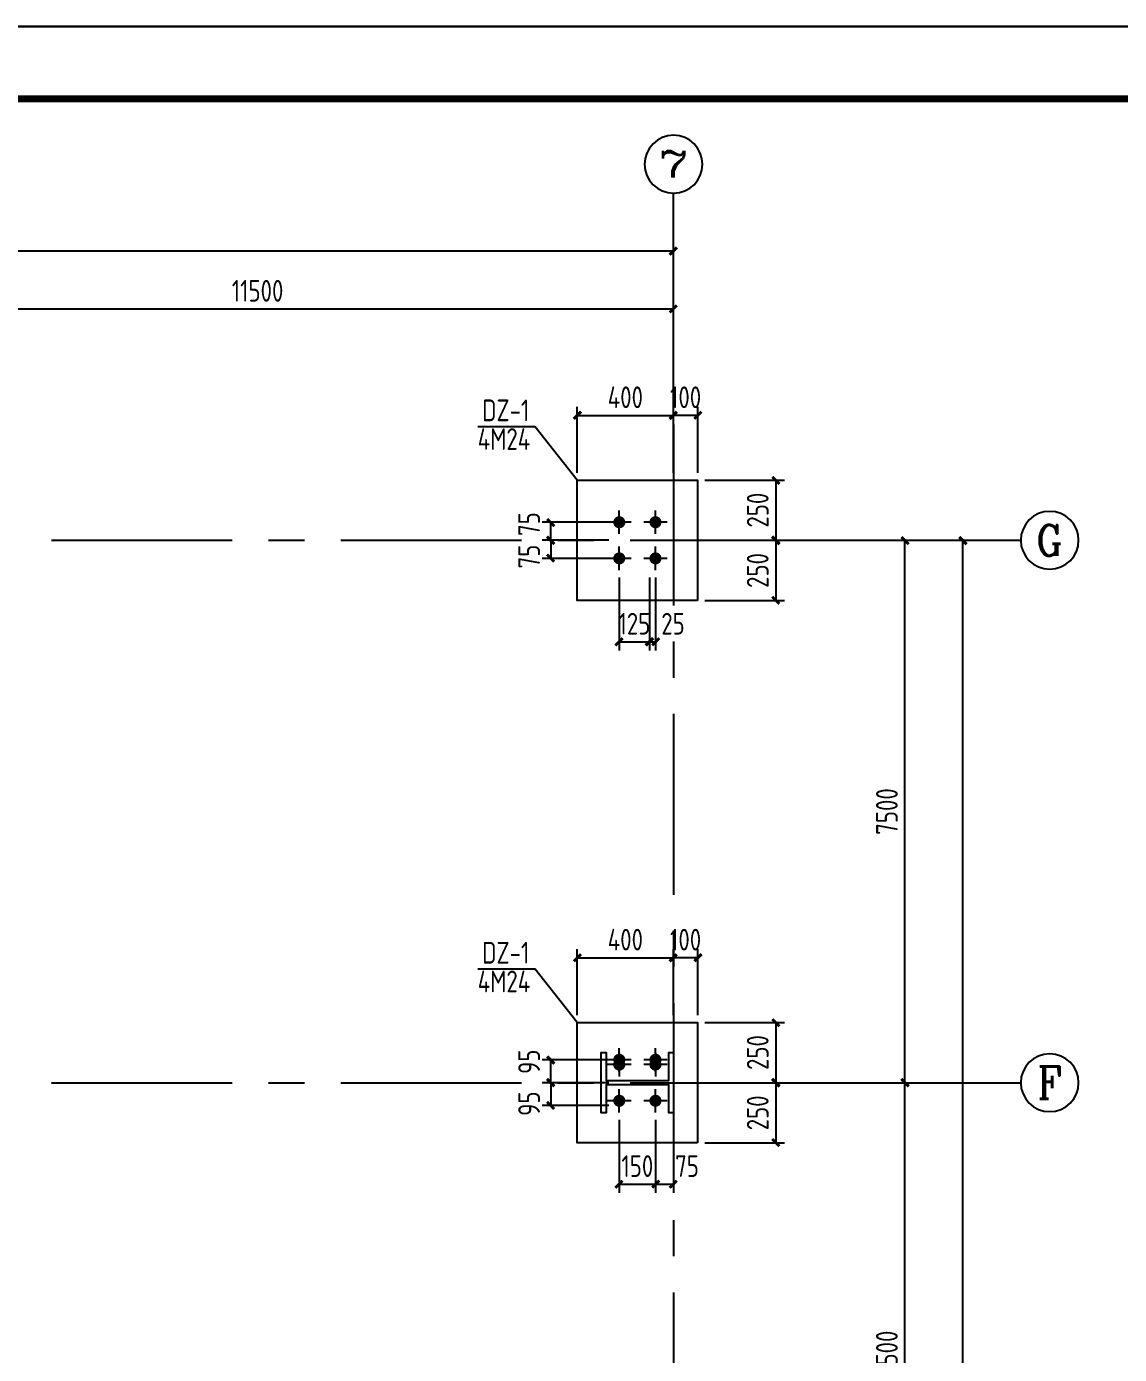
# Model space of a CAD drawing. Header units: millimetres. Extents: x 866309 to 879639, y 39442 to 44891.
# Drawn here: x 868929.8 to 869080.9, y 39857.3 to 40040.9 of the extents above; entities that cross this region are included whole.
import ezdxf
from ezdxf.enums import TextEntityAlignment as Align

# ---------------------------------------------------------------- set-up
doc = ezdxf.new("R2010")
doc.units = ezdxf.units.MM
doc.header["$LTSCALE"] = 1000
doc.header["$MEASUREMENT"] = 0
doc.linetypes.add('CENTER', pattern=[2, 1.25, -0.25, 0.25, -0.25])
doc.linetypes.add('DOTE', pattern=[2.42, 2, -0.2, 0.02, -0.2])
for name, color, linetype in [('AXIS', 3, 'Continuous'), ('AXIS_TEXT', 7, 'Continuous'), ('DIM', 7, 'Continuous'), ('DOTE', 1, 'DOTE'), ('M_Prof', 2, 'Continuous'), ('柱集中标注', 2, 'Continuous'), ('标注', 7, 'Continuous'), ('檩条', 34, 'Continuous')]:
    doc.layers.add(name, color=color, linetype=linetype)
doc.styles.add('_TCH_AXIS', font='COMPLEX', dxfattribs={"bigfont": 'GBCBIG'})
doc.styles.add('COMPLEX', font='COMPLEX')
doc.styles.add('GBHZ', font='gbenor.shx', dxfattribs={"width": 0.9, "bigfont": 'gbcbig.shx'})
doc.dimstyles.new('Y100', dxfattribs={"dimscale": 0, "dimtxt": 3, "dimasz": 0.01, "dimexe": 1.2, "dimexo": 2, "dimgap": 1, "dimtad": 1, "dimdec": 0, "dimlfac": 100, "dimzin": 0, "dimdsep": 46, "dimtxsty": 'GBHZ', "dimblk": 'DX', "dimcen": 0.09, "dimdle": 1, "dimclrd": 7, "dimclre": 7, "dimclrt": 7, "dimadec": 0, "dimazin": 0, "dimtfac": 1, "dimtdec": 0, "dimtix": 1, "dimtmove": 2, "dimatfit": 3, "dimldrblk": 'DX', "dimfxl": 0, "dimtolj": 1, "dimtzin": 0, "dimarcsym": 0})
doc.dimstyles.new('Y30', dxfattribs={"dimscale": 0, "dimtxt": 3, "dimasz": 0.01, "dimexe": 1.2, "dimexo": 1, "dimgap": 1, "dimtad": 1, "dimdec": 0, "dimlfac": 30, "dimzin": 0, "dimdsep": 46, "dimtxsty": 'GBHZ', "dimblk1": 'DX', "dimblk2": 'DX', "dimsah": 1, "dimcen": 0.09, "dimdle": 1, "dimadec": 0, "dimazin": 0, "dimtfac": 1, "dimtdec": 0, "dimtix": 1, "dimtmove": 2, "dimatfit": 3, "dimldrblk": 'DX', "dimfxl": 0, "dimtolj": 1, "dimtzin": 0, "dimarcsym": 0})

# ---------------------------------------------------------------- blocks, each defined once
blk = doc.blocks.new('_AXISO')
blk.add_circle((0, 0), 0.5)
at = {"layer": 'AXIS_TEXT', "style": 'COMPLEX', "width": 1.041667}
blk.add_attdef('A', text='', height=0.56, dxfattribs=at).set_placement((-0.25, -0.28), (0.25, -0.28), align=Align.FIT)
blk = doc.blocks.new('DX')
at = {"color": 0, "linetype": 'ByBlock', "const_width": 40}
blk.add_lwpolyline([(-54, -51), (46, 49)], dxfattribs=at)
blk = doc.blocks.new('*D1315')
at = {"layer": 'Defpoints', "color": 0, "transparency": 16777216}
for p in [(869019.28, 40001.89), (868904.28, 39985.89), (869019.28, 39985.89)]:
    blk.add_point(p, dxfattribs=at)
at = {"layer": 'dim', "color": 7, "lineweight": -2, "transparency": 16777216}
for p, q in [((868904.28, 39987.89), (868904.28, 40003.09)), ((869019.28, 39987.89), (869019.28, 40003.09)), ((868904.29, 40001.89), (869019.27, 40001.89))]:
    blk.add_line(p, q, dxfattribs=at)
at = {"layer": 'dim', "color": 7, "lineweight": -2, "transparency": 16777216, "xscale": 0.01, "yscale": 0.01, "zscale": 0.01, "rotation": 180}
blk.add_blockref('DX', (868904.28, 40001.89), dxfattribs=at)
at = {"layer": 'dim', "color": 7, "lineweight": -2, "transparency": 16777216, "xscale": 0.01, "yscale": 0.01, "zscale": 0.01}
blk.add_blockref('DX', (869019.28, 40001.89), dxfattribs=at)
at = {"layer": 'dim', "color": 7, "transparency": 16777216, "insert": (868961.78, 40004.39), "char_height": 3, "attachment_point": 5, "style": 'GBHZ'}
blk.add_mtext('\\A1;11500', dxfattribs=at)
blk = doc.blocks.new('*D1316')
at = {"layer": 'Defpoints', "color": 0, "transparency": 16777216}
for p in [(868549.28, 40009.89), (868549.28, 39985.89), (869019.28, 39985.89)]:
    blk.add_point(p, dxfattribs=at)
at = {"layer": 'dim', "color": 7, "lineweight": -2, "transparency": 16777216}
for p, q in [((868549.28, 39987.89), (868549.28, 40011.09)), ((869019.28, 39987.89), (869019.28, 40011.09)), ((869019.27, 40009.89), (868549.29, 40009.89))]:
    blk.add_line(p, q, dxfattribs=at)
at = {"layer": 'dim', "color": 7, "lineweight": -2, "transparency": 16777216, "xscale": 0.01, "yscale": 0.01, "zscale": 0.01, "rotation": 180}
blk.add_blockref('DX', (868549.28, 40009.89), dxfattribs=at)
at = {"layer": 'dim', "color": 7, "lineweight": -2, "transparency": 16777216, "xscale": 0.01, "yscale": 0.01, "zscale": 0.01}
blk.add_blockref('DX', (869019.28, 40009.89), dxfattribs=at)
at = {"layer": 'dim', "color": 7, "transparency": 16777216, "insert": (868784.28, 40012.39), "char_height": 3, "attachment_point": 5, "style": 'GBHZ'}
blk.add_mtext('\\A1;47000', dxfattribs=at)
blk = doc.blocks.new('*D1321')
at = {"layer": 'Defpoints', "color": 0, "transparency": 16777216}
for p in [(869035.28, 39894.89), (869051.28, 39894.89), (869035.28, 39819.89)]:
    blk.add_point(p, dxfattribs=at)
at = {"layer": 'dim', "color": 7, "lineweight": -2, "transparency": 16777216}
for p, q in [((869037.28, 39894.89), (869052.48, 39894.89)), ((869051.28, 39819.9), (869051.28, 39894.88)), ((869037.28, 39819.89), (869052.48, 39819.89))]:
    blk.add_line(p, q, dxfattribs=at)
at = {"layer": 'dim', "color": 7, "lineweight": -2, "transparency": 16777216, "xscale": 0.01, "yscale": 0.01, "zscale": 0.01}
for p, rotation in [((869051.28, 39894.89), 90), ((869051.28, 39819.89), 270)]:
    blk.add_blockref('DX', p, dxfattribs=dict(at, rotation=rotation))
at = {"layer": 'dim', "color": 7, "transparency": 16777216, "insert": (869048.78, 39857.39), "char_height": 3, "attachment_point": 5, "rotation": 90, "style": 'GBHZ'}
blk.add_mtext('\\A1;7500', dxfattribs=at)
blk = doc.blocks.new('*D1322')
at = {"layer": 'Defpoints', "color": 0, "transparency": 16777216}
for p in [(869035.28, 39969.89), (869051.28, 39969.89), (869035.28, 39894.89)]:
    blk.add_point(p, dxfattribs=at)
at = {"layer": 'dim', "color": 7, "lineweight": -2, "transparency": 16777216}
for p, q in [((869037.28, 39969.89), (869052.48, 39969.89)), ((869051.28, 39894.9), (869051.28, 39969.88)), ((869037.28, 39894.89), (869052.48, 39894.89))]:
    blk.add_line(p, q, dxfattribs=at)
at = {"layer": 'dim', "color": 7, "lineweight": -2, "transparency": 16777216, "xscale": 0.01, "yscale": 0.01, "zscale": 0.01}
for p, rotation in [((869051.28, 39969.89), 90), ((869051.28, 39894.89), 270)]:
    blk.add_blockref('DX', p, dxfattribs=dict(at, rotation=rotation))
at = {"layer": 'dim', "color": 7, "transparency": 16777216, "insert": (869048.78, 39932.39), "char_height": 3, "attachment_point": 5, "rotation": 90, "style": 'GBHZ'}
blk.add_mtext('\\A1;7500', dxfattribs=at)
blk = doc.blocks.new('*D1323')
at = {"layer": 'Defpoints', "color": 0, "transparency": 16777216}
for p in [(869035.28, 39969.89), (869059.28, 39969.89), (869035.28, 39519.89)]:
    blk.add_point(p, dxfattribs=at)
at = {"layer": 'dim', "color": 7, "lineweight": -2, "transparency": 16777216}
for p, q in [((869037.28, 39969.89), (869060.48, 39969.89)), ((869059.28, 39519.9), (869059.28, 39969.88)), ((869037.28, 39519.89), (869060.48, 39519.89))]:
    blk.add_line(p, q, dxfattribs=at)
at = {"layer": 'dim', "color": 7, "lineweight": -2, "transparency": 16777216, "xscale": 0.01, "yscale": 0.01, "zscale": 0.01}
for p, rotation in [((869059.28, 39969.89), 90), ((869059.28, 39519.89), 270)]:
    blk.add_blockref('DX', p, dxfattribs=dict(at, rotation=rotation))
at = {"layer": 'dim', "color": 7, "transparency": 16777216, "insert": (869056.78, 39744.89), "char_height": 3, "attachment_point": 5, "rotation": 90, "style": 'GBHZ'}
blk.add_mtext('\\A1;45000', dxfattribs=at)
blk = doc.blocks.new('*D1476')
at = {"layer": 'Defpoints', "color": 0, "transparency": 16777216}
for p in [(869019.28, 39987.17), (869005.95, 39978.22), (869019.28, 39978.22)]:
    blk.add_point(p, dxfattribs=at)
at = {"layer": 'dim', "color": 0, "lineweight": -2, "transparency": 16777216}
for p, q in [((869005.95, 39979.22), (869005.95, 39988.37)), ((869019.28, 39979.22), (869019.28, 39988.37)), ((869005.96, 39987.17), (869019.27, 39987.17))]:
    blk.add_line(p, q, dxfattribs=at)
at = {"layer": 'dim', "color": 0, "lineweight": -2, "transparency": 16777216, "xscale": 0.01, "yscale": 0.01, "zscale": 0.01, "rotation": 180}
blk.add_blockref('DX', (869005.95, 39987.17), dxfattribs=at)
at = {"layer": 'dim', "color": 0, "lineweight": -2, "transparency": 16777216, "xscale": 0.01, "yscale": 0.01, "zscale": 0.01}
blk.add_blockref('DX', (869019.28, 39987.17), dxfattribs=at)
at = {"layer": 'dim', "color": 0, "transparency": 16777216, "insert": (869012.62, 39989.67), "char_height": 3, "attachment_point": 5, "style": 'GBHZ'}
blk.add_mtext('\\A1;400', dxfattribs=at)
blk = doc.blocks.new('*D1477')
at = {"layer": 'Defpoints', "color": 0, "transparency": 16777216}
for p in [(869022.62, 39978.22), (869022.62, 39969.89), (869033.42, 39969.89)]:
    blk.add_point(p, dxfattribs=at)
at = {"layer": 'dim', "color": 0, "lineweight": -2, "transparency": 16777216}
for p, q in [((869023.62, 39978.22), (869034.62, 39978.22)), ((869033.42, 39978.21), (869033.42, 39969.9)), ((869023.62, 39969.89), (869034.62, 39969.89))]:
    blk.add_line(p, q, dxfattribs=at)
at = {"layer": 'dim', "color": 0, "lineweight": -2, "transparency": 16777216, "xscale": 0.01, "yscale": 0.01, "zscale": 0.01}
for p, rotation in [((869033.42, 39978.22), 90), ((869033.42, 39969.89), 270)]:
    blk.add_blockref('DX', p, dxfattribs=dict(at, rotation=rotation))
at = {"layer": 'dim', "color": 0, "transparency": 16777216, "insert": (869030.92, 39974.06), "char_height": 3, "attachment_point": 5, "rotation": 90, "style": 'GBHZ'}
blk.add_mtext('\\A1;250', dxfattribs=at)
blk = doc.blocks.new('*D1478')
at = {"layer": 'Defpoints', "color": 0, "transparency": 16777216}
for p in [(869022.62, 39969.89), (869022.62, 39961.56), (869033.42, 39961.56)]:
    blk.add_point(p, dxfattribs=at)
at = {"layer": 'dim', "color": 0, "lineweight": -2, "transparency": 16777216}
for p, q in [((869023.62, 39969.89), (869034.62, 39969.89)), ((869033.42, 39969.88), (869033.42, 39961.57)), ((869023.62, 39961.56), (869034.62, 39961.56))]:
    blk.add_line(p, q, dxfattribs=at)
at = {"layer": 'dim', "color": 0, "lineweight": -2, "transparency": 16777216, "xscale": 0.01, "yscale": 0.01, "zscale": 0.01}
for p, rotation in [((869033.42, 39969.89), 90), ((869033.42, 39961.56), 270)]:
    blk.add_blockref('DX', p, dxfattribs=dict(at, rotation=rotation))
at = {"layer": 'dim', "color": 0, "transparency": 16777216, "insert": (869030.92, 39965.72), "char_height": 3, "attachment_point": 5, "rotation": 90, "style": 'GBHZ'}
blk.add_mtext('\\A1;250', dxfattribs=at)
blk = doc.blocks.new('*D1479')
at = {"layer": 'Defpoints', "color": 0, "transparency": 16777216}
for p in [(869002.3, 39972.39), (869011.35, 39972.39), (869011.35, 39969.89)]:
    blk.add_point(p, dxfattribs=at)
at = {"layer": 'dim', "color": 0, "lineweight": -2, "transparency": 16777216}
for p, q in [((869010.35, 39972.39), (869001.1, 39972.39)), ((869002.3, 39969.9), (869002.3, 39972.38)), ((869010.35, 39969.89), (869001.1, 39969.89))]:
    blk.add_line(p, q, dxfattribs=at)
at = {"layer": 'dim', "color": 0, "lineweight": -2, "transparency": 16777216, "xscale": 0.01, "yscale": 0.01, "zscale": 0.01}
for p, rotation in [((869002.3, 39972.39), 90), ((869002.3, 39969.89), 270)]:
    blk.add_blockref('DX', p, dxfattribs=dict(at, rotation=rotation))
at = {"layer": 'dim', "color": 0, "transparency": 16777216, "insert": (868999.31, 39972.13), "char_height": 3, "attachment_point": 5, "rotation": 90, "style": 'GBHZ'}
blk.add_mtext('\\A1;75', dxfattribs=at)
blk = doc.blocks.new('*D1480')
at = {"layer": 'Defpoints', "color": 0, "transparency": 16777216}
for p in [(869011.35, 39969.89), (869002.3, 39967.39), (869011.35, 39967.39)]:
    blk.add_point(p, dxfattribs=at)
at = {"layer": 'dim', "color": 0, "lineweight": -2, "transparency": 16777216}
for p, q in [((869010.35, 39969.89), (869001.1, 39969.89)), ((869002.3, 39969.88), (869002.3, 39967.4)), ((869010.35, 39967.39), (869001.1, 39967.39))]:
    blk.add_line(p, q, dxfattribs=at)
at = {"layer": 'dim', "color": 0, "lineweight": -2, "transparency": 16777216, "xscale": 0.01, "yscale": 0.01, "zscale": 0.01}
for p, rotation in [((869002.3, 39969.89), 90), ((869002.3, 39967.39), 270)]:
    blk.add_blockref('DX', p, dxfattribs=dict(at, rotation=rotation))
at = {"layer": 'dim', "color": 0, "transparency": 16777216, "insert": (868999.31, 39967.65), "char_height": 3, "attachment_point": 5, "rotation": 90, "style": 'GBHZ'}
blk.add_mtext('\\A1;75', dxfattribs=at)
blk = doc.blocks.new('*D1481')
at = {"layer": 'Defpoints', "color": 0, "transparency": 16777216}
for p in [(869011.78, 39965.76), (869015.95, 39965.76), (869015.95, 39955.86)]:
    blk.add_point(p, dxfattribs=at)
at = {"layer": '标注', "color": 0, "lineweight": -2, "transparency": 16777216}
for p, q in [((869011.78, 39964.76), (869011.78, 39954.66)), ((869015.95, 39964.76), (869015.95, 39954.66)), ((869011.77, 39955.86), (869011.76, 39955.86)), ((869011.78, 39955.86), (869015.95, 39955.86)), ((869015.96, 39955.86), (869015.97, 39955.86))]:
    blk.add_line(p, q, dxfattribs=at)
at = {"layer": '标注', "color": 0, "lineweight": -2, "transparency": 16777216, "xscale": 0.01, "yscale": 0.01, "zscale": 0.01}
blk.add_blockref('DX', (869011.78, 39955.86), dxfattribs=at)
at = {"layer": '标注', "color": 0, "lineweight": -2, "transparency": 16777216, "xscale": 0.01, "yscale": 0.01, "zscale": 0.01, "rotation": 180}
blk.add_blockref('DX', (869015.95, 39955.86), dxfattribs=at)
at = {"layer": '标注', "color": 0, "transparency": 16777216, "insert": (869013.87, 39958.36), "char_height": 3, "attachment_point": 5, "style": 'GBHZ'}
blk.add_mtext('\\A1;125', dxfattribs=at)
blk = doc.blocks.new('*D1482')
at = {"layer": 'Defpoints', "color": 0, "transparency": 16777216}
for p in [(869015.95, 39965.76), (869016.78, 39965.76), (869016.78, 39955.86)]:
    blk.add_point(p, dxfattribs=at)
at = {"layer": '标注', "color": 0, "lineweight": -2, "transparency": 16777216}
for p, q in [((869015.95, 39964.76), (869015.95, 39954.66)), ((869016.78, 39964.76), (869016.78, 39954.66)), ((869015.94, 39955.86), (869015.93, 39955.86)), ((869015.95, 39955.86), (869016.78, 39955.86)), ((869016.79, 39955.86), (869016.8, 39955.86))]:
    blk.add_line(p, q, dxfattribs=at)
at = {"layer": '标注', "color": 0, "lineweight": -2, "transparency": 16777216, "xscale": 0.01, "yscale": 0.01, "zscale": 0.01}
blk.add_blockref('DX', (869015.95, 39955.86), dxfattribs=at)
at = {"layer": '标注', "color": 0, "lineweight": -2, "transparency": 16777216, "xscale": 0.01, "yscale": 0.01, "zscale": 0.01, "rotation": 180}
blk.add_blockref('DX', (869016.78, 39955.86), dxfattribs=at)
at = {"layer": '标注', "color": 0, "transparency": 16777216, "insert": (869019.21, 39958.36), "char_height": 3, "attachment_point": 5, "style": 'GBHZ'}
blk.add_mtext('\\A1;25', dxfattribs=at)
blk = doc.blocks.new('*D1483')
at = {"layer": 'Defpoints', "color": 0, "transparency": 16777216}
for p in [(869019.28, 39987.17), (869019.28, 39978.22), (869022.62, 39978.22)]:
    blk.add_point(p, dxfattribs=at)
at = {"layer": 'dim', "color": 0, "lineweight": -2, "transparency": 16777216}
for p, q in [((869019.28, 39979.22), (869019.28, 39988.37)), ((869022.62, 39979.22), (869022.62, 39988.37)), ((869019.27, 39987.17), (869019.26, 39987.17)), ((869022.62, 39987.17), (869019.28, 39987.17)), ((869022.63, 39987.17), (869022.64, 39987.17))]:
    blk.add_line(p, q, dxfattribs=at)
at = {"layer": 'dim', "color": 0, "lineweight": -2, "transparency": 16777216, "xscale": 0.01, "yscale": 0.01, "zscale": 0.01}
blk.add_blockref('DX', (869019.28, 39987.17), dxfattribs=at)
at = {"layer": 'dim', "color": 0, "lineweight": -2, "transparency": 16777216, "xscale": 0.01, "yscale": 0.01, "zscale": 0.01, "rotation": 180}
blk.add_blockref('DX', (869022.62, 39987.17), dxfattribs=at)
at = {"layer": 'dim', "color": 0, "transparency": 16777216, "insert": (869020.95, 39989.67), "char_height": 3, "attachment_point": 5, "style": 'GBHZ'}
blk.add_mtext('\\A1;100', dxfattribs=at)
blk = doc.blocks.new('*D2477')
at = {"layer": 'Defpoints', "color": 0, "transparency": 16777216}
for p in [(869019.28, 39912.17), (869005.95, 39903.22), (869019.28, 39903.22)]:
    blk.add_point(p, dxfattribs=at)
at = {"layer": 'dim', "color": 0, "lineweight": -2, "transparency": 16777216}
for p, q in [((869005.95, 39904.22), (869005.95, 39913.37)), ((869019.28, 39904.22), (869019.28, 39913.37)), ((869005.96, 39912.17), (869019.27, 39912.17))]:
    blk.add_line(p, q, dxfattribs=at)
at = {"layer": 'dim', "color": 0, "lineweight": -2, "transparency": 16777216, "xscale": 0.01, "yscale": 0.01, "zscale": 0.01, "rotation": 180}
blk.add_blockref('DX', (869005.95, 39912.17), dxfattribs=at)
at = {"layer": 'dim', "color": 0, "lineweight": -2, "transparency": 16777216, "xscale": 0.01, "yscale": 0.01, "zscale": 0.01}
blk.add_blockref('DX', (869019.28, 39912.17), dxfattribs=at)
at = {"layer": 'dim', "color": 0, "transparency": 16777216, "insert": (869012.62, 39914.67), "char_height": 3, "attachment_point": 5, "style": 'GBHZ'}
blk.add_mtext('\\A1;400', dxfattribs=at)
blk = doc.blocks.new('*D2478')
at = {"layer": 'Defpoints', "color": 0, "transparency": 16777216}
for p in [(869022.62, 39903.22), (869022.62, 39894.89), (869033.42, 39894.89)]:
    blk.add_point(p, dxfattribs=at)
at = {"layer": 'dim', "color": 0, "lineweight": -2, "transparency": 16777216}
for p, q in [((869023.62, 39903.22), (869034.62, 39903.22)), ((869033.42, 39903.21), (869033.42, 39894.9)), ((869023.62, 39894.89), (869034.62, 39894.89))]:
    blk.add_line(p, q, dxfattribs=at)
at = {"layer": 'dim', "color": 0, "lineweight": -2, "transparency": 16777216, "xscale": 0.01, "yscale": 0.01, "zscale": 0.01}
for p, rotation in [((869033.42, 39903.22), 90), ((869033.42, 39894.89), 270)]:
    blk.add_blockref('DX', p, dxfattribs=dict(at, rotation=rotation))
at = {"layer": 'dim', "color": 0, "transparency": 16777216, "insert": (869030.92, 39899.06), "char_height": 3, "attachment_point": 5, "rotation": 90, "style": 'GBHZ'}
blk.add_mtext('\\A1;250', dxfattribs=at)
blk = doc.blocks.new('*D2479')
at = {"layer": 'Defpoints', "color": 0, "transparency": 16777216}
for p in [(869022.62, 39894.89), (869022.62, 39886.56), (869033.42, 39886.56)]:
    blk.add_point(p, dxfattribs=at)
at = {"layer": 'dim', "color": 0, "lineweight": -2, "transparency": 16777216}
for p, q in [((869023.62, 39894.89), (869034.62, 39894.89)), ((869033.42, 39894.88), (869033.42, 39886.57)), ((869023.62, 39886.56), (869034.62, 39886.56))]:
    blk.add_line(p, q, dxfattribs=at)
at = {"layer": 'dim', "color": 0, "lineweight": -2, "transparency": 16777216, "xscale": 0.01, "yscale": 0.01, "zscale": 0.01}
for p, rotation in [((869033.42, 39894.89), 90), ((869033.42, 39886.56), 270)]:
    blk.add_blockref('DX', p, dxfattribs=dict(at, rotation=rotation))
at = {"layer": 'dim', "color": 0, "transparency": 16777216, "insert": (869030.92, 39890.72), "char_height": 3, "attachment_point": 5, "rotation": 90, "style": 'GBHZ'}
blk.add_mtext('\\A1;250', dxfattribs=at)
blk = doc.blocks.new('*D2480')
at = {"layer": 'Defpoints', "color": 0, "transparency": 16777216}
for p in [(869002.3, 39898.06), (869011.35, 39898.06), (869011.35, 39894.89)]:
    blk.add_point(p, dxfattribs=at)
at = {"layer": 'dim', "color": 0, "lineweight": -2, "transparency": 16777216}
for p, q in [((869010.35, 39898.06), (869001.1, 39898.06)), ((869002.3, 39894.9), (869002.3, 39898.05)), ((869010.35, 39894.89), (869001.1, 39894.89))]:
    blk.add_line(p, q, dxfattribs=at)
at = {"layer": 'dim', "color": 0, "lineweight": -2, "transparency": 16777216, "xscale": 0.01, "yscale": 0.01, "zscale": 0.01}
for p, rotation in [((869002.3, 39898.06), 90), ((869002.3, 39894.89), 270)]:
    blk.add_blockref('DX', p, dxfattribs=dict(at, rotation=rotation))
at = {"layer": 'dim', "color": 0, "transparency": 16777216, "insert": (868999.31, 39897.79), "char_height": 3, "attachment_point": 5, "rotation": 90, "style": 'GBHZ'}
blk.add_mtext('\\A1;95', dxfattribs=at)
blk = doc.blocks.new('*D2481')
at = {"layer": 'Defpoints', "color": 0, "transparency": 16777216}
for p in [(869011.78, 39890.76), (869016.78, 39890.76), (869016.78, 39880.86)]:
    blk.add_point(p, dxfattribs=at)
at = {"layer": '标注', "color": 0, "lineweight": -2, "transparency": 16777216}
for p, q in [((869011.78, 39889.76), (869011.78, 39879.66)), ((869016.78, 39889.76), (869016.78, 39879.66)), ((869011.77, 39880.86), (869011.76, 39880.86)), ((869011.78, 39880.86), (869016.78, 39880.86)), ((869016.79, 39880.86), (869016.8, 39880.86))]:
    blk.add_line(p, q, dxfattribs=at)
at = {"layer": '标注', "color": 0, "lineweight": -2, "transparency": 16777216, "xscale": 0.01, "yscale": 0.01, "zscale": 0.01}
blk.add_blockref('DX', (869011.78, 39880.86), dxfattribs=at)
at = {"layer": '标注', "color": 0, "lineweight": -2, "transparency": 16777216, "xscale": 0.01, "yscale": 0.01, "zscale": 0.01, "rotation": 180}
blk.add_blockref('DX', (869016.78, 39880.86), dxfattribs=at)
at = {"layer": '标注', "color": 0, "transparency": 16777216, "insert": (869014.28, 39883.36), "char_height": 3, "attachment_point": 5, "style": 'GBHZ'}
blk.add_mtext('\\A1;150', dxfattribs=at)
blk = doc.blocks.new('*D2482')
at = {"layer": 'Defpoints', "color": 0, "transparency": 16777216}
for p in [(869016.78, 39890.76), (869019.28, 39890.72), (869019.28, 39880.86)]:
    blk.add_point(p, dxfattribs=at)
at = {"layer": '标注', "color": 0, "lineweight": -2, "transparency": 16777216}
for p, q in [((869016.78, 39889.76), (869016.78, 39879.66)), ((869019.28, 39889.72), (869019.28, 39879.66)), ((869016.79, 39880.86), (869019.27, 39880.86))]:
    blk.add_line(p, q, dxfattribs=at)
at = {"layer": '标注', "color": 0, "lineweight": -2, "transparency": 16777216, "xscale": 0.01, "yscale": 0.01, "zscale": 0.01, "rotation": 180}
blk.add_blockref('DX', (869016.78, 39880.86), dxfattribs=at)
at = {"layer": '标注', "color": 0, "lineweight": -2, "transparency": 16777216, "xscale": 0.01, "yscale": 0.01, "zscale": 0.01}
blk.add_blockref('DX', (869019.28, 39880.86), dxfattribs=at)
at = {"layer": '标注', "color": 0, "transparency": 16777216, "insert": (869021.15, 39883.36), "char_height": 3, "attachment_point": 5, "style": 'GBHZ'}
blk.add_mtext('\\A1;75', dxfattribs=at)
blk = doc.blocks.new('*D2483')
at = {"layer": 'Defpoints', "color": 0, "transparency": 16777216}
for p in [(869019.28, 39912.17), (869019.28, 39903.22), (869022.62, 39903.22)]:
    blk.add_point(p, dxfattribs=at)
at = {"layer": 'dim', "color": 0, "lineweight": -2, "transparency": 16777216}
for p, q in [((869019.28, 39904.22), (869019.28, 39913.37)), ((869022.62, 39904.22), (869022.62, 39913.37)), ((869019.27, 39912.17), (869019.26, 39912.17)), ((869022.62, 39912.17), (869019.28, 39912.17)), ((869022.63, 39912.17), (869022.64, 39912.17))]:
    blk.add_line(p, q, dxfattribs=at)
at = {"layer": 'dim', "color": 0, "lineweight": -2, "transparency": 16777216, "xscale": 0.01, "yscale": 0.01, "zscale": 0.01}
blk.add_blockref('DX', (869019.28, 39912.17), dxfattribs=at)
at = {"layer": 'dim', "color": 0, "lineweight": -2, "transparency": 16777216, "xscale": 0.01, "yscale": 0.01, "zscale": 0.01, "rotation": 180}
blk.add_blockref('DX', (869022.62, 39912.17), dxfattribs=at)
at = {"layer": 'dim', "color": 0, "transparency": 16777216, "insert": (869020.95, 39914.67), "char_height": 3, "attachment_point": 5, "style": 'GBHZ'}
blk.add_mtext('\\A1;100', dxfattribs=at)
blk = doc.blocks.new('*D2484')
at = {"layer": 'Defpoints', "color": 0, "transparency": 16777216}
for p in [(869011.35, 39894.89), (869002.3, 39891.72), (869011.35, 39891.72)]:
    blk.add_point(p, dxfattribs=at)
at = {"layer": 'dim', "color": 0, "lineweight": -2, "transparency": 16777216}
for p, q in [((869010.35, 39894.89), (869001.1, 39894.89)), ((869002.3, 39894.88), (869002.3, 39891.73)), ((869010.35, 39891.72), (869001.1, 39891.72))]:
    blk.add_line(p, q, dxfattribs=at)
at = {"layer": 'dim', "color": 0, "lineweight": -2, "transparency": 16777216, "xscale": 0.01, "yscale": 0.01, "zscale": 0.01}
for p, rotation in [((869002.3, 39894.89), 90), ((869002.3, 39891.72), 270)]:
    blk.add_blockref('DX', p, dxfattribs=dict(at, rotation=rotation))
at = {"layer": 'dim', "color": 0, "transparency": 16777216, "insert": (868999.31, 39891.99), "char_height": 3, "attachment_point": 5, "rotation": 90, "style": 'GBHZ'}
blk.add_mtext('\\A1;95', dxfattribs=at)

msp = doc.modelspace()

# ---------------------------------------------------------------- linework, layer by layer
at = {"color": 0}
for p, q in [((869295.005, 40040.931), (868454.005, 40040.931)), ((868454.005, 40040.931), (869295.005, 40040.931))]:
    msp.add_line(p, q, dxfattribs=at)
for p, q in [((869011.783, 39970.765), (869011.783, 39974.015)), ((869016.783, 39970.765), (869016.783, 39974.015)), ((869013.408, 39972.39), (869010.158, 39972.39)), ((869018.408, 39972.39), (869015.158, 39972.39)), ((869011.783, 39965.765), (869011.783, 39969.015)), ((869016.783, 39965.765), (869016.783, 39969.015)), ((869013.408, 39967.39), (869010.158, 39967.39)), ((869018.408, 39967.39), (869015.158, 39967.39)), ((869013.408, 39898.057), (869010.158, 39898.057)), ((869011.783, 39896.432), (869011.783, 39899.682)), ((869011.783, 39899.015), (869011.783, 39895.765)), ((869018.408, 39898.057), (869015.158, 39898.057)), ((869016.783, 39896.432), (869016.783, 39899.682)), ((869016.783, 39899.015), (869016.783, 39895.765)), ((869013.408, 39897.39), (869010.158, 39897.39)), ((869018.408, 39897.39), (869015.158, 39897.39)), ((869011.783, 39890.765), (869011.783, 39894.015)), ((869016.783, 39890.765), (869016.783, 39894.015)), ((869013.408, 39892.39), (869010.158, 39892.39)), ((869018.408, 39892.39), (869015.158, 39892.39))]:
    msp.add_line(p, q)
at = {"color": 0, "const_width": 1}
msp.add_lwpolyline([(869285.005, 39456.931), (868479.005, 39456.931), (868479.005, 40030.931), (869285.005, 40030.931)], close=True, dxfattribs=at)
for points in [[(869022.616, 39961.557), (869005.95, 39961.557), (869005.95, 39978.223), (869022.616, 39978.223)], [(869022.616, 39886.557), (869005.95, 39886.557), (869005.95, 39903.223), (869022.616, 39903.223)]]:
    msp.add_lwpolyline(points, close=True)
at = {"layer": 'AXIS', "color": 0}
for p, q in [((869019.283, 39985.89), (869019.283, 40017.89)), ((869035.283, 39969.89), (869067.283, 39969.89)), ((869035.283, 39894.89), (869067.283, 39894.89))]:
    msp.add_line(p, q, dxfattribs=at)
at = {"layer": 'dim', "const_width": 0.833}
for points in [[(869011.783, 39972.807, -1), (869011.783, 39971.973, -1)], [(869016.783, 39972.807, -1), (869016.783, 39971.973, -1)], [(869011.783, 39967.807, -1), (869011.783, 39966.973, -1)], [(869016.783, 39967.807, -1), (869016.783, 39966.973, -1)], [(869011.783, 39898.473, -1), (869011.783, 39897.64, -1)], [(869011.783, 39896.973, 1), (869011.783, 39897.807, 1)], [(869016.783, 39898.473, -1), (869016.783, 39897.64, -1)], [(869016.783, 39896.973, 1), (869016.783, 39897.807, 1)], [(869011.783, 39892.807, -1), (869011.783, 39891.973, -1)], [(869016.783, 39892.807, -1), (869016.783, 39891.973, -1)]]:
    msp.add_lwpolyline(points, format="xyb", close=True, dxfattribs=at)
at = {"layer": 'DOTE', "linetype": 'CENTER', "ltscale": 0.02}
for p, q in [((869019.283, 39985.89), (869019.283, 39503.89)), ((868533.283, 39969.89), (869035.283, 39969.89)), ((868533.283, 39894.89), (869035.283, 39894.89))]:
    msp.add_line(p, q, dxfattribs=at)
at = {"layer": 'M_Prof'}
msp.add_lwpolyline([(869019.283, 39899.057), (869019.283, 39890.723), (869018.616, 39890.723), (869018.616, 39894.59), (869009.95, 39894.59), (869009.95, 39890.723), (869009.283, 39890.723), (869009.283, 39899.057), (869009.95, 39899.057), (869009.95, 39895.19), (869018.616, 39895.19), (869018.616, 39899.057)], close=True, dxfattribs=at)
at = {"layer": '檩条'}
for p, q in [((868992.229, 39985.643), (869000.127, 39985.643)), ((869005.95, 39978.223), (869000.127, 39985.643)), ((868992.229, 39910.643), (869000.127, 39910.643)), ((869005.95, 39903.223), (869000.127, 39910.643))]:
    msp.add_line(p, q, dxfattribs=at)

# ---------------------------------------------------------------- block references
at = {"layer": 'AXIS', "color": 0}
ref = msp.add_blockref('_AXISO', (869019.283, 40021.89), dxfattribs=dict(at, xscale=-8, yscale=8, zscale=8, rotation=180))
ref.add_attrib('A', '7', dxfattribs={"layer": 'AXIS_TEXT', "color": 0, "height": 3.688, "style": '_TCH_AXIS', "width": 1.714286}).set_placement((869017.176, 40020.046), (869021.39, 40020.046), align=Align.FIT)
ref = msp.add_blockref('_AXISO', (869071.283, 39969.89), dxfattribs=dict(at, xscale=-8, yscale=8, zscale=8))
ref.add_attrib('A', 'G', dxfattribs={"layer": 'AXIS_TEXT', "color": 0, "height": 4.252, "style": '_TCH_AXIS'}).set_placement((869069.461, 39967.764), (869073.105, 39967.764), align=Align.FIT)
ref = msp.add_blockref('_AXISO', (869071.283, 39894.89), dxfattribs=dict(at, xscale=-8, yscale=8, zscale=8))
ref.add_attrib('A', 'F', dxfattribs={"layer": 'AXIS_TEXT', "color": 0, "height": 4.454, "style": '_TCH_AXIS'}).set_placement((869069.586, 39892.663), (869072.98, 39892.663), align=Align.FIT)

# ---------------------------------------------------------------- texts
at = {"layer": '柱集中标注', "style": 'GBHZ', "width": 0.9}
for s, p in [('DZ-1', (868992.825, 39986.364)), ('4M24', (868992.206, 39982.392)), ('DZ-1', (868992.825, 39911.364)), ('4M24', (868992.206, 39907.392))]:
    msp.add_text(s, height=3, dxfattribs=at).set_placement(p)

# ---------------------------------------------------------------- dimensions: what is measured, and where the dimension line sits
at = {"layer": 'dim'}
for base, p1, p2, dimstyle, picture, middle in [((868549.283, 40009.89), (869019.283, 39985.89), (868549.283, 39985.89), 'Y100', '*D1316', (868784.283, 40012.39)), ((869019.283, 40001.89), (868904.283, 39985.89), (869019.283, 39985.89), 'Y100', '*D1315', (868961.783, 40004.39)), ((869019.283, 39912.169), (869005.95, 39903.223), (869019.283, 39903.223), 'Y30', '*D2477', (869012.616, 39914.669))]:
    dim = msp.add_linear_dim(base=base, p1=p1, p2=p2, dimstyle=dimstyle, override={"dimscale": 1}, dxfattribs=at)
    dim.commit()
    dim.dimension.update_dxf_attribs({"geometry": picture, "text_midpoint": middle})
for base, p1, p2, angle, dimstyle, picture, middle in [((869019.283, 39987.169), (869005.95, 39978.223), (869019.283, 39978.223), 0, 'Y30', '*D1476', (869012.616, 39989.669)), ((869019.283, 39987.169), (869022.616, 39978.223), (869019.283, 39978.223), 180, 'Y30', '*D1483', (869020.95, 39989.669)), ((869033.424, 39969.89), (869022.616, 39978.223), (869022.616, 39969.89), 270, 'Y30', '*D1477', (869030.924, 39974.057)), ((869033.424, 39961.557), (869022.616, 39969.89), (869022.616, 39961.557), 270, 'Y30', '*D1478', (869030.924, 39965.723)), ((869051.283, 39969.89), (869035.283, 39894.89), (869035.283, 39969.89), 90, 'Y100', '*D1322', (869048.783, 39932.39)), ((869059.283, 39969.89), (869035.283, 39519.89), (869035.283, 39969.89), 90, 'Y100', '*D1323', (869056.783, 39744.89)), ((869019.283, 39912.169), (869022.616, 39903.223), (869019.283, 39903.223), 180, 'Y30', '*D2483', (869020.95, 39914.669)), ((869033.424, 39894.89), (869022.616, 39903.223), (869022.616, 39894.89), 270, 'Y30', '*D2478', (869030.924, 39899.057)), ((869033.424, 39886.557), (869022.616, 39894.89), (869022.616, 39886.557), 270, 'Y30', '*D2479', (869030.924, 39890.723)), ((869051.283, 39894.89), (869035.283, 39819.89), (869035.283, 39894.89), 90, 'Y100', '*D1321', (869048.783, 39857.39))]:
    dim = msp.add_linear_dim(base=base, p1=p1, p2=p2, angle=angle, dimstyle=dimstyle, override={"dimscale": 1}, dxfattribs=at)
    dim.commit()
    dim.dimension.update_dxf_attribs({"geometry": picture, "text_midpoint": middle})
for base, p1, p2, angle, picture, middle in [((869002.305, 39972.39), (869011.349, 39969.89), (869011.349, 39972.39), 270, '*D1479', (868999.311, 39972.128)), ((869002.305, 39967.39), (869011.349, 39969.89), (869011.349, 39967.39), 90, '*D1480', (868999.311, 39967.652)), ((869002.305, 39898.057), (869011.349, 39894.89), (869011.349, 39898.057), 270, '*D2480', (868999.311, 39897.795)), ((869002.305, 39891.723), (869011.349, 39894.89), (869011.349, 39891.723), 90, '*D2484', (868999.311, 39891.985))]:
    dim = msp.add_linear_dim(base=base, p1=p1, p2=p2, angle=angle, dimstyle='Y30', override={"dimscale": 1}, dxfattribs=at)
    dim.commit()
    dim.dimension.update_dxf_attribs({"geometry": picture, "text_midpoint": middle, "dimtype": 160})
at = {"layer": '标注'}
for base, p1, p2, picture, middle in [((869015.95, 39955.862), (869011.783, 39965.765), (869015.95, 39965.765), '*D1481', (869013.866, 39958.362)), ((869016.783, 39880.862), (869011.783, 39890.765), (869016.783, 39890.765), '*D2481', (869014.283, 39883.362))]:
    dim = msp.add_linear_dim(base=base, p1=p1, p2=p2, angle=180, dimstyle='Y30', override={"dimscale": 1}, dxfattribs=at)
    dim.commit()
    dim.dimension.update_dxf_attribs({"geometry": picture, "text_midpoint": middle})
for base, p1, p2, picture, middle in [((869016.783, 39955.862), (869015.95, 39965.765), (869016.783, 39965.765), '*D1482', (869019.209, 39958.362)), ((869019.283, 39880.862), (869016.783, 39890.765), (869019.283, 39890.723), '*D2482', (869021.147, 39883.362))]:
    dim = msp.add_linear_dim(base=base, p1=p1, p2=p2, angle=180, dimstyle='Y30', override={"dimscale": 1}, dxfattribs=at)
    dim.commit()
    dim.dimension.update_dxf_attribs({"geometry": picture, "text_midpoint": middle, "dimtype": 160})

doc.saveas('drawing.dxf')
